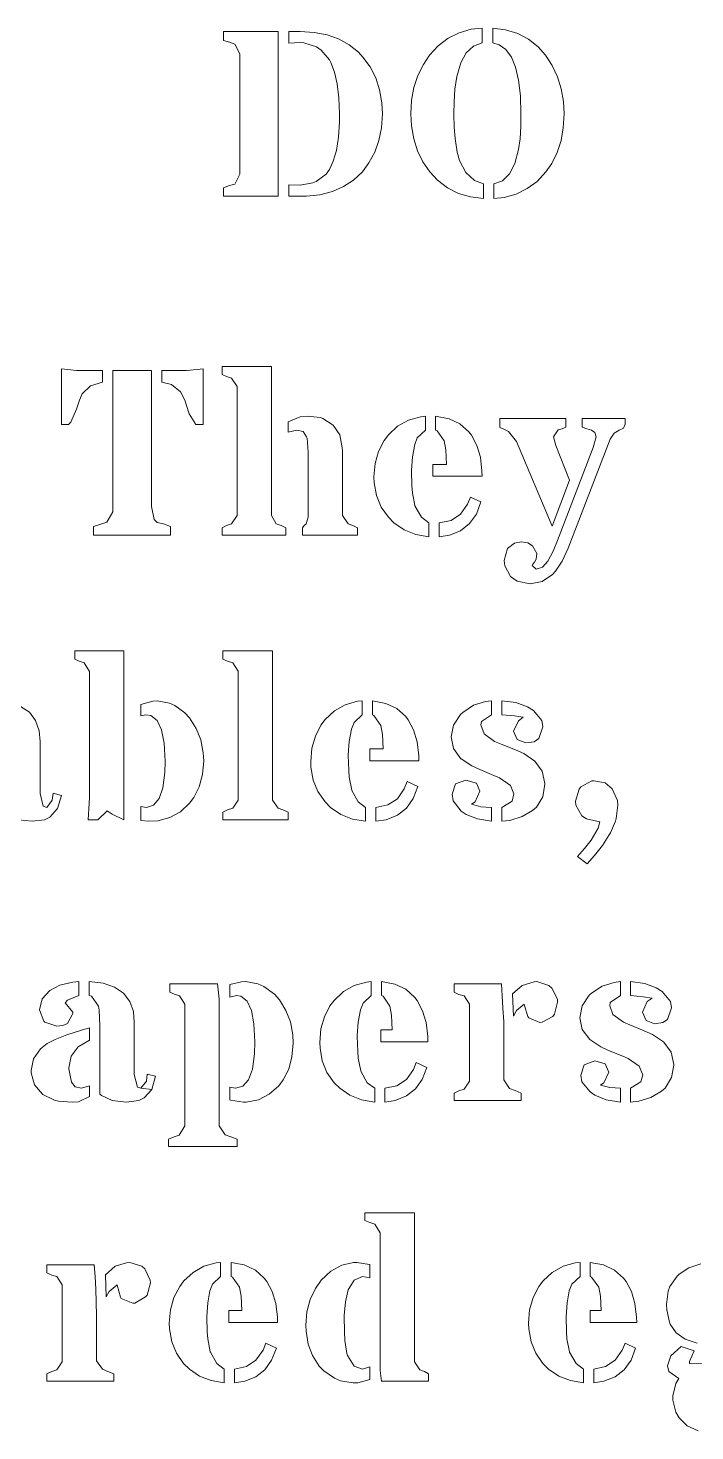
# Model space of a CAD drawing. Header units: millimetres. Extents: x 3735 to 5333, y 3252 to 4770.
# Drawn here: x 4708.8 to 4803.9, y 4039.9 to 4240 of the extents above; entities that cross this region are included whole.
import ezdxf

# ---------------------------------------------------------------- set-up
doc = ezdxf.new("R2010")
doc.units = ezdxf.units.MM
doc.layers.add('MASHARAB', color=6, linetype='Continuous', true_color=0xff00ff)

msp = doc.modelspace()

# ---------------------------------------------------------------- linework, layer by layer
at = {"layer": 'MASHARAB', "lineweight": 0}
for p, q in [((4744.48, 4239.46), (4736.65, 4239.46)), ((4736.65, 4239.46), (4736.65, 4238.2)), ((4744.48, 4215.96), (4744.48, 4239.46)), ((4747.59, 4239.46), (4745.97, 4239.46)), ((4745.97, 4239.46), (4745.97, 4237.8)), ((4749.6, 4239.32), (4747.59, 4239.46)), ((4772.01, 4239.79), (4770.29, 4239.29)), ((4773.59, 4239.95), (4772.01, 4239.79)), ((4773.59, 4237.84), (4773.59, 4239.95)), ((4775.08, 4239.95), (4775.08, 4237.84)), ((4776.93, 4239.72), (4775.08, 4239.95)), ((4778.65, 4239.19), (4776.93, 4239.72)), ((4736.65, 4238.2), (4737.51, 4237.94)), ((4737.51, 4237.94), (4738.27, 4237.67)), ((4738.27, 4237.67), (4738.99, 4236.28)), ((4745.97, 4237.8), (4747.62, 4237.87)), ((4747.62, 4237.87), (4748.15, 4237.84)), ((4748.15, 4237.84), (4749.93, 4237.28)), ((4751.45, 4238.99), (4749.6, 4239.32)), ((4753.1, 4238.4), (4751.45, 4238.99)), ((4754.59, 4237.57), (4753.1, 4238.4)), ((4755.91, 4236.52), (4754.59, 4237.57)), ((4767.31, 4237.44), (4766.06, 4236.09)), ((4768.74, 4238.5), (4767.31, 4237.44)), ((4770.29, 4239.29), (4768.74, 4238.5)), ((4772.34, 4237.38), (4773.59, 4237.84)), ((4775.08, 4237.84), (4776.01, 4237.57)), ((4776.01, 4237.57), (4776.96, 4236.88)), ((4780.17, 4238.37), (4778.65, 4239.19)), ((4781.56, 4237.28), (4780.17, 4238.37)), ((4738.99, 4236.28), (4738.99, 4219.1)), ((4749.93, 4237.28), (4750.59, 4236.81)), ((4750.59, 4236.81), (4751.78, 4235.43)), ((4756.57, 4235.82), (4755.91, 4236.52)), ((4757.6, 4234.4), (4756.57, 4235.82)), ((4766.06, 4236.09), (4765.2, 4234.76)), ((4770.52, 4235), (4771.28, 4236.42)), ((4771.28, 4236.42), (4772.34, 4237.38)), ((4776.96, 4236.88), (4777.76, 4235.82)), ((4777.76, 4235.82), (4778.35, 4234.37)), ((4782.61, 4236.09), (4781.56, 4237.28)), ((4783.57, 4234.6), (4782.61, 4236.09)), ((4751.78, 4235.43), (4751.98, 4235.06)), ((4751.98, 4235.06), (4752.51, 4233.67)), ((4752.51, 4233.67), (4752.91, 4231.99)), ((4758.39, 4232.85), (4757.6, 4234.4)), ((4765.2, 4234.76), (4764.41, 4233.21)), ((4769.96, 4233.05), (4770.52, 4235)), ((4778.35, 4234.37), (4778.78, 4232.52)), ((4784.33, 4233.01), (4783.57, 4234.6)), ((4752.91, 4231.99), (4753.14, 4230.01)), ((4758.95, 4231.13), (4758.39, 4232.85)), ((4763.84, 4231.49), (4763.51, 4229.68)), ((4764.41, 4233.21), (4763.84, 4231.49)), ((4769.69, 4231.26), (4769.96, 4233.05)), ((4778.78, 4232.52), (4779.05, 4230.3)), ((4784.86, 4231.29), (4784.33, 4233.01)), ((4753.14, 4230.01), (4753.2, 4227.73)), ((4759.25, 4229.31), (4758.95, 4231.13)), ((4763.51, 4229.68), (4763.42, 4227.73)), ((4769.53, 4227.73), (4769.56, 4229.44)), ((4769.56, 4229.44), (4769.69, 4231.26)), ((4779.05, 4230.3), (4779.11, 4227.73)), ((4785.19, 4229.48), (4784.86, 4231.29)), ((4785.26, 4227.73), (4785.19, 4229.48)), ((4753.2, 4227.73), (4753.2, 4226.6)), ((4759.22, 4225.74), (4759.35, 4227.73)), ((4759.35, 4227.73), (4759.25, 4229.31)), ((4763.42, 4227.73), (4763.48, 4226.01)), ((4769.59, 4225.81), (4769.53, 4227.73)), ((4779.11, 4227.73), (4779.08, 4225.97)), ((4785.16, 4225.74), (4785.26, 4227.73)), ((4753.2, 4226.6), (4753.07, 4224.39)), ((4758.85, 4223.93), (4759.22, 4225.74)), ((4763.48, 4226.01), (4763.81, 4224.16)), ((4769.73, 4224.19), (4769.59, 4225.81)), ((4779.08, 4225.97), (4778.98, 4224.16)), ((4784.83, 4223.93), (4785.16, 4225.74)), ((4753.07, 4224.39), (4752.77, 4222.5)), ((4758.26, 4222.24), (4758.85, 4223.93)), ((4763.81, 4224.16), (4764.34, 4222.44)), ((4770.02, 4222.27), (4769.73, 4224.19)), ((4778.98, 4224.16), (4778.78, 4222.64)), ((4784.27, 4222.21), (4784.83, 4223.93)), ((4752.77, 4222.5), (4752.34, 4220.95)), ((4757.43, 4220.72), (4758.26, 4222.24)), ((4764.34, 4222.44), (4765.13, 4220.89)), ((4770.35, 4221.08), (4770.02, 4222.27)), ((4778.78, 4222.64), (4778.25, 4220.62)), ((4783.51, 4220.65), (4784.27, 4222.21)), ((4751.78, 4219.76), (4751.32, 4219.13)), ((4752.34, 4220.95), (4751.78, 4219.76)), ((4755.22, 4218.27), (4756.48, 4219.46)), ((4756.48, 4219.46), (4757.43, 4220.72)), ((4765.13, 4220.89), (4766.12, 4219.43)), ((4766.12, 4219.43), (4767.22, 4218.24)), ((4771.25, 4219.33), (4770.35, 4221.08)), ((4778.25, 4220.62), (4777.49, 4219.17)), ((4781.43, 4218.08), (4782.65, 4219.43)), ((4782.65, 4219.43), (4783.51, 4220.65)), ((4737.51, 4217.48), (4736.65, 4217.18)), ((4738.27, 4217.71), (4737.51, 4217.48)), ((4738.99, 4219.1), (4738.27, 4217.71)), ((4745.97, 4217.61), (4745.97, 4215.96)), ((4747.62, 4217.55), (4745.97, 4217.61)), ((4749.4, 4217.88), (4747.62, 4217.55)), ((4749.9, 4218.08), (4749.4, 4217.88)), ((4751.32, 4219.13), (4749.9, 4218.08)), ((4753.8, 4217.35), (4755.22, 4218.27)), ((4767.22, 4218.24), (4768.64, 4217.15)), ((4772.47, 4218.21), (4771.25, 4219.33)), ((4773.76, 4217.75), (4772.47, 4218.21)), ((4773.76, 4215.63), (4773.76, 4217.75)), ((4776.5, 4218.18), (4775.25, 4217.75)), ((4775.25, 4217.75), (4775.25, 4215.63)), ((4777.49, 4219.17), (4776.5, 4218.18)), ((4780, 4217.05), (4781.43, 4218.08)), ((4736.65, 4217.18), (4736.65, 4215.96)), ((4736.65, 4215.96), (4744.48, 4215.96)), ((4745.97, 4215.96), (4747.75, 4215.96)), ((4747.75, 4215.96), (4748.51, 4215.99)), ((4748.51, 4215.99), (4750.43, 4216.19)), ((4750.43, 4216.19), (4752.21, 4216.66)), ((4752.21, 4216.66), (4753.8, 4217.35)), ((4768.64, 4217.15), (4770.19, 4216.36)), ((4770.19, 4216.36), (4771.91, 4215.86)), ((4771.91, 4215.86), (4773.76, 4215.63)), ((4775.25, 4215.63), (4776.7, 4215.8)), ((4776.7, 4215.8), (4778.45, 4216.26)), ((4778.45, 4216.26), (4780, 4217.05)), ((4736.46, 4191.7), (4736.46, 4190.54)), ((4743.5, 4191.7), (4736.46, 4191.7)), ((4743.5, 4170.42), (4743.5, 4191.7)), ((4715.71, 4191.14), (4713.53, 4191.37)), ((4713.53, 4191.37), (4713.53, 4183.4)), ((4715.91, 4191.14), (4715.71, 4191.14)), ((4719.41, 4191.14), (4715.91, 4191.14)), ((4717.69, 4188.95), (4719.41, 4189.45)), ((4719.41, 4189.45), (4719.41, 4191.14)), ((4720.9, 4191.14), (4720.9, 4171.01)), ((4726.38, 4191.14), (4720.9, 4191.14)), ((4726.38, 4171.74), (4726.38, 4191.14)), ((4727.87, 4191.14), (4727.87, 4189.45)), ((4731.37, 4191.14), (4727.87, 4191.14)), ((4727.87, 4189.45), (4729.26, 4189.12)), ((4732.89, 4191.27), (4731.37, 4191.14)), ((4733.75, 4191.37), (4732.89, 4191.27)), ((4733.75, 4183.4), (4733.75, 4191.37)), ((4736.46, 4190.54), (4737.12, 4190.24)), ((4737.12, 4190.24), (4737.82, 4190.01)), ((4737.82, 4190.01), (4738.61, 4188.82)), ((4716.11, 4186.87), (4716.5, 4187.8)), ((4716.5, 4187.8), (4717.69, 4188.95)), ((4729.26, 4189.12), (4730.55, 4188.06)), ((4730.55, 4188.06), (4731.14, 4186.87)), ((4738.61, 4188.82), (4738.61, 4170.42)), ((4714.88, 4183.77), (4715.71, 4185.58)), ((4715.71, 4185.58), (4716.11, 4186.87)), ((4731.14, 4186.87), (4731.74, 4185.09)), ((4714.55, 4183.4), (4714.88, 4183.77)), ((4731.74, 4185.09), (4731.77, 4184.92)), ((4731.77, 4184.92), (4732.73, 4183.4)), ((4747.6, 4184.49), (4745.88, 4183.8)), ((4745.88, 4183.8), (4745.88, 4182.31)), ((4748.59, 4184.59), (4747.6, 4184.49)), ((4750.51, 4184.39), (4748.59, 4184.59)), ((4750.84, 4184.26), (4750.51, 4184.39)), ((4752.33, 4183.34), (4750.84, 4184.26)), ((4763.06, 4184.03), (4761.51, 4183.17)), ((4764.82, 4184.53), (4763.06, 4184.03)), ((4765.48, 4184.59), (4764.82, 4184.53)), ((4765.48, 4182.61), (4765.48, 4184.59)), ((4768.85, 4184.23), (4766.93, 4184.59)), ((4766.93, 4184.59), (4766.93, 4182.61)), ((4770.4, 4183.5), (4768.85, 4184.23)), ((4771.69, 4182.35), (4770.4, 4183.5)), ((4776.08, 4184.26), (4776.08, 4183.01)), ((4785.5, 4184.26), (4776.08, 4184.26)), ((4785.5, 4183.04), (4785.5, 4184.26)), ((4787.85, 4184.26), (4787.85, 4183.04)), ((4794, 4184.26), (4787.85, 4184.26)), ((4793.73, 4182.91), (4794, 4183.47)), ((4794, 4183.47), (4794, 4184.26)), ((4713.53, 4183.4), (4714.55, 4183.4)), ((4732.73, 4183.4), (4733.75, 4183.4)), ((4745.88, 4182.31), (4747.11, 4182.61)), ((4747.11, 4182.61), (4748.03, 4182.41)), ((4748.03, 4182.41), (4748.53, 4181.68)), ((4748.53, 4181.68), (4748.59, 4181.49)), ((4748.59, 4181.49), (4748.73, 4179.47)), ((4753.25, 4181.95), (4752.33, 4183.34)), ((4753.62, 4180.1), (4753.25, 4181.95)), ((4760.19, 4181.92), (4759.59, 4181.12)), ((4761.51, 4183.17), (4760.19, 4181.92)), ((4763.96, 4180.56), (4764.32, 4181.52)), ((4764.32, 4181.52), (4765.48, 4182.61)), ((4766.93, 4182.61), (4767.16, 4182.51)), ((4767.16, 4182.51), (4768.15, 4181.09)), ((4772.05, 4181.88), (4771.69, 4182.35)), ((4772.81, 4180.43), (4772.05, 4181.88)), ((4776.08, 4183.01), (4776.65, 4182.77)), ((4776.65, 4182.77), (4777.34, 4182.44)), ((4777.34, 4182.44), (4778.46, 4180.99)), ((4783.75, 4181.68), (4784.41, 4182.64)), ((4784.08, 4180.43), (4783.75, 4181.68)), ((4784.41, 4182.64), (4785.01, 4182.81)), ((4785.01, 4182.81), (4785.5, 4183.04)), ((4787.85, 4183.04), (4788.51, 4182.81)), ((4788.51, 4182.81), (4789.17, 4182.61)), ((4789.17, 4182.61), (4789.67, 4182.28)), ((4789.86, 4181.68), (4789.4, 4180.13)), ((4789.67, 4182.28), (4789.86, 4181.68)), ((4791.85, 4181.32), (4792.41, 4182.18)), ((4792.41, 4182.18), (4793.14, 4182.61)), ((4793.14, 4182.61), (4793.73, 4182.91)), ((4748.73, 4179.47), (4748.73, 4170.18)), ((4753.65, 4179.7), (4753.62, 4180.1)), ((4753.65, 4170.42), (4753.65, 4179.7)), ((4758.8, 4179.57), (4758.31, 4177.85)), ((4759.59, 4181.12), (4758.8, 4179.57)), ((4763.63, 4178.81), (4763.96, 4180.56)), ((4768.15, 4181.09), (4768.38, 4179.8)), ((4768.38, 4179.8), (4768.48, 4177.72)), ((4773.34, 4178.74), (4772.81, 4180.43)), ((4778.46, 4180.99), (4783.55, 4168.9)), ((4786.06, 4175.5), (4784.08, 4180.43)), ((4789.4, 4180.13), (4784.35, 4166.88)), ((4785.87, 4165.79), (4791.85, 4181.32)), ((4758.31, 4177.85), (4758.14, 4175.93)), ((4763.49, 4176.89), (4763.63, 4178.81)), ((4766.55, 4177.72), (4766.55, 4176.03)), ((4768.48, 4177.72), (4766.55, 4177.72)), ((4773.54, 4176.76), (4773.34, 4178.74)), ((4758.14, 4175.93), (4758.17, 4175.11)), ((4763.49, 4176.79), (4763.49, 4176.89)), ((4763.56, 4174.68), (4763.49, 4176.79)), ((4766.55, 4176.03), (4773.57, 4176.03)), ((4773.57, 4176.03), (4773.54, 4176.76)), ((4783.55, 4168.9), (4786.06, 4175.5)), ((4758.17, 4175.11), (4758.5, 4173.29)), ((4763.63, 4173.69), (4763.56, 4174.68)), ((4763.99, 4171.87), (4763.63, 4173.69)), ((4726.78, 4169.85), (4726.38, 4171.74)), ((4758.5, 4173.29), (4759.16, 4171.64)), ((4759.16, 4171.64), (4760.19, 4170.18)), ((4763.99, 4171.8), (4763.99, 4171.87)), ((4764.91, 4170.18), (4763.99, 4171.8)), ((4771.49, 4172.04), (4770.5, 4170.61)), ((4771.89, 4173.06), (4771.49, 4172.04)), ((4773.41, 4172.37), (4771.89, 4173.06)), ((4772.75, 4170.65), (4773.41, 4172.37)), ((4720.04, 4169.49), (4719.15, 4169.19)), ((4720.9, 4170.94), (4720.04, 4169.49)), ((4720.9, 4171.01), (4720.9, 4170.94)), ((4727.21, 4169.46), (4726.78, 4169.85)), ((4728.1, 4169.23), (4727.21, 4169.46)), ((4738.61, 4170.42), (4737.82, 4169.26)), ((4744.2, 4169.26), (4743.5, 4170.42)), ((4748.73, 4170.18), (4748.46, 4169.26)), ((4754.44, 4169.26), (4753.65, 4170.42)), ((4760.19, 4170.18), (4760.98, 4169.39)), ((4765.97, 4169.39), (4764.91, 4170.18)), ((4769.14, 4169.72), (4767.43, 4169.39)), ((4770.5, 4170.61), (4769.14, 4169.72)), ((4771.79, 4169.29), (4772.75, 4170.65)), ((4719.15, 4169.19), (4718.12, 4168.86)), ((4718.12, 4168.86), (4718.12, 4167.64)), ((4718.12, 4167.64), (4729.09, 4167.64)), ((4729.09, 4168.86), (4728.1, 4169.23)), ((4729.09, 4167.64), (4729.09, 4168.86)), ((4737.12, 4169.03), (4736.46, 4168.7)), ((4736.46, 4168.7), (4736.46, 4167.64)), ((4736.46, 4167.64), (4745.55, 4167.64)), ((4737.82, 4169.26), (4737.12, 4169.03)), ((4744.89, 4169.03), (4744.2, 4169.26)), ((4745.55, 4168.7), (4744.89, 4169.03)), ((4745.55, 4167.64), (4745.55, 4168.7)), ((4748.2, 4168.99), (4747.93, 4168.7)), ((4747.93, 4168.7), (4747.93, 4167.64)), ((4747.93, 4167.64), (4755.8, 4167.64)), ((4748.46, 4169.26), (4748.2, 4168.99)), ((4755.14, 4169.03), (4754.44, 4169.26)), ((4755.8, 4168.7), (4755.14, 4169.03)), ((4755.8, 4167.64), (4755.8, 4168.7)), ((4760.98, 4169.39), (4762.44, 4168.37)), ((4762.44, 4168.37), (4764.09, 4167.71)), ((4764.09, 4167.71), (4765.97, 4167.41)), ((4765.97, 4167.41), (4765.97, 4169.39)), ((4767.43, 4169.39), (4767.43, 4167.41)), ((4767.43, 4167.41), (4768.91, 4167.64)), ((4768.91, 4167.64), (4770.5, 4168.27)), ((4770.5, 4168.27), (4771.79, 4169.29)), ((4777.21, 4165.72), (4776.71, 4164.04)), ((4778.2, 4166.48), (4777.21, 4165.72)), ((4779.19, 4166.68), (4778.2, 4166.48)), ((4780.08, 4166.55), (4779.19, 4166.68)), ((4780.78, 4166.12), (4780.08, 4166.55)), ((4781.37, 4165.03), (4780.78, 4166.12)), ((4784.35, 4166.88), (4783.72, 4165.33)), ((4785.01, 4163.94), (4785.87, 4165.79)), ((4776.71, 4164.04), (4776.81, 4163.28)), ((4780.71, 4163.31), (4780.81, 4163.51)), ((4780.81, 4163.51), (4781.04, 4163.77)), ((4781.04, 4163.77), (4781.27, 4164.2)), ((4781.27, 4164.2), (4781.37, 4165.03)), ((4782.96, 4163.91), (4782.2, 4163.08)), ((4783.72, 4165.33), (4782.96, 4163.91)), ((4784.05, 4162.48), (4785.01, 4163.94)), ((4776.81, 4163.28), (4777.64, 4161.72)), ((4777.64, 4161.72), (4778.56, 4161.06)), ((4781.27, 4162.78), (4780.71, 4163.31)), ((4782.2, 4163.08), (4781.27, 4162.78)), ((4782.13, 4161.03), (4783.62, 4162.02)), ((4783.62, 4162.02), (4784.05, 4162.48)), ((4778.56, 4161.06), (4780.41, 4160.7)), ((4780.41, 4160.7), (4782.13, 4161.03)), ((4715.45, 4151.12), (4715.45, 4149.96)), ((4722.45, 4151.12), (4715.45, 4151.12)), ((4715.45, 4149.96), (4716.07, 4149.66)), ((4716.07, 4149.66), (4716.77, 4149.43)), ((4716.77, 4149.43), (4717.53, 4148.21)), ((4722.45, 4127.06), (4722.45, 4151.12)), ((4736.56, 4151.12), (4736.56, 4149.96)), ((4743.67, 4151.12), (4736.56, 4151.12)), ((4736.56, 4149.96), (4737.26, 4149.66)), ((4737.26, 4149.66), (4737.98, 4149.43)), ((4737.98, 4149.43), (4738.74, 4148.24)), ((4743.67, 4129.84), (4743.67, 4151.12)), ((4717.53, 4148.21), (4717.53, 4130.23)), ((4738.74, 4148.24), (4738.74, 4129.84)), ((4726.6, 4143.98), (4724.85, 4143.48)), ((4724.85, 4143.48), (4724.85, 4141.86)), ((4727.2, 4144.01), (4726.6, 4143.98)), ((4728.98, 4143.68), (4727.2, 4144.01)), ((4729.71, 4143.35), (4728.98, 4143.68)), ((4754.04, 4143.45), (4752.49, 4142.59)), ((4755.79, 4143.95), (4754.04, 4143.45)), ((4756.46, 4144.01), (4755.79, 4143.95)), ((4756.46, 4142.03), (4756.46, 4144.01)), ((4759.83, 4143.65), (4757.91, 4144.01)), ((4757.91, 4144.01), (4757.91, 4142.03)), ((4761.38, 4142.92), (4759.83, 4143.65)), ((4774.04, 4143.91), (4772.32, 4143.38)), ((4774.89, 4144.01), (4774.04, 4143.91)), ((4774.89, 4142.03), (4774.89, 4144.01)), ((4778.4, 4143.75), (4776.38, 4144.01)), ((4776.38, 4144.01), (4776.38, 4142.03)), ((4780.05, 4143.15), (4778.4, 4143.75)), ((4708.97, 4142.39), (4707.68, 4143.22)), ((4709.86, 4141.2), (4708.97, 4142.39)), ((4724.85, 4141.86), (4725.61, 4142.03)), ((4725.61, 4142.03), (4726.31, 4141.9)), ((4726.31, 4141.9), (4727.2, 4141.2)), ((4731.16, 4142.29), (4729.71, 4143.35)), ((4731.82, 4141.57), (4731.16, 4142.29)), ((4732.78, 4140.08), (4731.82, 4141.57)), ((4752.49, 4142.59), (4751.17, 4141.34)), ((4755.3, 4140.94), (4756.46, 4142.03)), ((4757.91, 4142.03), (4758.14, 4141.93)), ((4758.14, 4141.93), (4759.13, 4140.51)), ((4762.67, 4141.77), (4761.38, 4142.92)), ((4763.03, 4141.3), (4762.67, 4141.77)), ((4770.5, 4142.06), (4769.48, 4140.54)), ((4770.83, 4142.36), (4770.5, 4142.06)), ((4772.32, 4143.38), (4770.83, 4142.36)), ((4773.47, 4141.04), (4774.89, 4142.03)), ((4776.38, 4142.03), (4778.17, 4141.86)), ((4778.17, 4141.86), (4779.42, 4141.67)), ((4779.42, 4141.67), (4778.76, 4141.17)), ((4780.88, 4142.62), (4780.05, 4143.15)), ((4782.07, 4141.2), (4780.88, 4142.62)), ((4710.36, 4139.75), (4709.86, 4141.2)), ((4710.52, 4138.2), (4710.36, 4139.75)), ((4727.2, 4141.2), (4727.83, 4139.88)), ((4727.83, 4139.88), (4728.22, 4137.96)), ((4733.44, 4138.43), (4732.78, 4140.08)), ((4750.57, 4140.54), (4749.78, 4138.99)), ((4751.17, 4141.34), (4750.57, 4140.54)), ((4754.6, 4138.23), (4754.94, 4139.98)), ((4754.94, 4139.98), (4755.3, 4140.94)), ((4759.13, 4140.51), (4759.36, 4139.22)), ((4763.79, 4139.85), (4763.03, 4141.3)), ((4764.29, 4138.16), (4763.79, 4139.85)), ((4769.48, 4140.54), (4769.14, 4138.86)), ((4773.37, 4140.58), (4773.47, 4141.04)), ((4773.87, 4139.32), (4773.37, 4140.58)), ((4778.76, 4141.17), (4778.07, 4139.68)), ((4778.07, 4139.68), (4778.56, 4138.49)), ((4781.67, 4138.63), (4782.23, 4140.28)), ((4782.23, 4140.28), (4782.07, 4141.2)), ((4710.52, 4130.79), (4710.52, 4138.2)), ((4728.22, 4137.96), (4728.35, 4135.42)), ((4733.77, 4136.61), (4733.44, 4138.43)), ((4749.78, 4138.99), (4749.28, 4137.27)), ((4754.47, 4136.31), (4754.6, 4138.23)), ((4759.36, 4139.22), (4759.46, 4137.14)), ((4764.52, 4136.18), (4764.29, 4138.16)), ((4769.14, 4138.86), (4769.48, 4137.2)), ((4775.36, 4138.23), (4773.87, 4139.32)), ((4776.28, 4137.83), (4775.36, 4138.23)), ((4778.33, 4137.01), (4776.28, 4137.83)), ((4778.56, 4138.49), (4779.82, 4138)), ((4779.82, 4138), (4781.01, 4138.16)), ((4781.01, 4138.16), (4781.67, 4138.63)), ((4728.35, 4135.42), (4728.29, 4133.8)), ((4733.68, 4133.5), (4733.84, 4135.45)), ((4733.84, 4135.45), (4733.77, 4136.61)), ((4749.28, 4137.27), (4749.12, 4135.35)), ((4754.47, 4136.21), (4754.47, 4136.31)), ((4754.54, 4134.1), (4754.47, 4136.21)), ((4757.54, 4137.14), (4757.54, 4135.45)), ((4759.46, 4137.14), (4757.54, 4137.14)), ((4757.54, 4135.45), (4764.55, 4135.45)), ((4764.55, 4135.45), (4764.52, 4136.18)), ((4769.48, 4137.2), (4770.53, 4135.75)), ((4770.53, 4135.75), (4770.57, 4135.75)), ((4770.57, 4135.75), (4772.12, 4134.73)), ((4779.52, 4136.48), (4778.33, 4137.01)), ((4781.07, 4135.42), (4779.52, 4136.48)), ((4781.11, 4135.39), (4781.07, 4135.42)), ((4728.29, 4133.8), (4728.02, 4131.62)), ((4733.21, 4131.75), (4733.68, 4133.5)), ((4749.12, 4135.35), (4749.15, 4134.53)), ((4749.15, 4134.53), (4749.48, 4132.71)), ((4754.6, 4133.11), (4754.54, 4134.1)), ((4772.12, 4134.73), (4773.24, 4134.2)), ((4773.24, 4134.2), (4775.26, 4133.37)), ((4782.16, 4133.97), (4781.11, 4135.39)), ((4782.53, 4132.21), (4782.16, 4133.97)), ((4728.02, 4131.62), (4727.5, 4130.07)), ((4732.42, 4130.2), (4733.21, 4131.75)), ((4749.48, 4132.71), (4750.14, 4131.06)), ((4754.97, 4131.29), (4754.6, 4133.11)), ((4762.47, 4131.45), (4761.48, 4130.03)), ((4762.87, 4132.48), (4762.47, 4131.45)), ((4764.39, 4131.79), (4762.87, 4132.48)), ((4763.73, 4130.07), (4764.39, 4131.79)), ((4769.77, 4132.15), (4769.28, 4130.69)), ((4771.26, 4132.71), (4769.77, 4132.15)), ((4772.78, 4132.28), (4771.26, 4132.71)), ((4773.24, 4131.12), (4772.78, 4132.28)), ((4775.26, 4133.37), (4776.05, 4133.04)), ((4776.05, 4133.04), (4777.6, 4131.95)), ((4777.6, 4131.95), (4778.1, 4130.73)), ((4782.23, 4130.33), (4782.53, 4132.12)), ((4782.53, 4132.12), (4782.53, 4132.21)), ((4787.42, 4131.42), (4786.89, 4129.7)), ((4787.68, 4131.72), (4787.42, 4131.42)), ((4789.24, 4132.61), (4787.68, 4131.72)), ((4789.53, 4132.61), (4789.24, 4132.61)), ((4791.15, 4132.31), (4789.53, 4132.61)), ((4792.14, 4131.45), (4791.15, 4132.31)), ((4792.87, 4129.8), (4792.14, 4131.45)), ((4710.95, 4128.98), (4710.52, 4130.79)), ((4712.21, 4129.84), (4711.45, 4128.81)), ((4712.37, 4130.83), (4712.21, 4129.84)), ((4713.56, 4130.53), (4712.37, 4130.83)), ((4712.97, 4128.65), (4713.56, 4130.53)), ((4717.49, 4129.41), (4717.36, 4127.06)), ((4717.53, 4130.23), (4717.49, 4129.41)), ((4727.5, 4130.07), (4726.7, 4129.11)), ((4730.54, 4128.18), (4731.82, 4129.41)), ((4731.82, 4129.41), (4732.42, 4130.2)), ((4738.74, 4129.84), (4737.98, 4128.68)), ((4744.46, 4128.68), (4743.67, 4129.84)), ((4750.14, 4131.06), (4751.17, 4129.6)), ((4751.17, 4129.6), (4751.96, 4128.81)), ((4754.97, 4131.22), (4754.97, 4131.29)), ((4755.89, 4129.6), (4754.97, 4131.22)), ((4756.95, 4128.81), (4755.89, 4129.6)), ((4761.48, 4130.03), (4760.12, 4129.17)), ((4762.77, 4128.71), (4763.73, 4130.07)), ((4769.28, 4130.69), (4769.44, 4129.74)), ((4769.44, 4129.74), (4770.6, 4128.28)), ((4772.05, 4129.27), (4772.58, 4129.6)), ((4772.58, 4129.6), (4773.24, 4131.12)), ((4777.84, 4129.7), (4776.38, 4128.81)), ((4778.1, 4130.73), (4777.84, 4129.7)), ((4781.31, 4128.84), (4782.23, 4130.33)), ((4786.89, 4129.7), (4786.96, 4129.14)), ((4792.94, 4129.11), (4792.87, 4129.8)), ((4711.45, 4128.81), (4710.95, 4128.98)), ((4711.12, 4127.06), (4711.91, 4127.42)), ((4711.91, 4127.42), (4712.97, 4128.65)), ((4718.72, 4127.06), (4720.07, 4128.32)), ((4720.07, 4128.32), (4720.8, 4127.85)), ((4720.8, 4127.85), (4722.45, 4127.06)), ((4725.68, 4128.81), (4724.85, 4128.94)), ((4724.85, 4128.94), (4724.85, 4126.93)), ((4726.7, 4129.11), (4725.68, 4128.81)), ((4729.02, 4127.36), (4730.54, 4128.18)), ((4737.26, 4128.45), (4736.56, 4128.12)), ((4736.56, 4128.12), (4736.56, 4127.06)), ((4737.98, 4128.68), (4737.26, 4128.45)), ((4745.15, 4128.45), (4744.46, 4128.68)), ((4745.88, 4128.12), (4745.15, 4128.45)), ((4745.88, 4127.06), (4745.88, 4128.12)), ((4751.96, 4128.81), (4753.42, 4127.79)), ((4753.42, 4127.79), (4755.07, 4127.13)), ((4756.95, 4126.83), (4756.95, 4128.81)), ((4760.12, 4129.17), (4758.4, 4128.81)), ((4758.4, 4128.81), (4758.4, 4126.83)), ((4759.89, 4127.06), (4761.48, 4127.69)), ((4761.48, 4127.69), (4762.77, 4128.71)), ((4770.6, 4128.28), (4771.29, 4127.82)), ((4771.29, 4127.82), (4772.91, 4127.16)), ((4773.41, 4128.91), (4772.05, 4129.27)), ((4774.89, 4128.81), (4773.41, 4128.91)), ((4774.89, 4126.83), (4774.89, 4128.81)), ((4776.38, 4128.81), (4776.38, 4126.83)), ((4777.54, 4126.96), (4779.29, 4127.49)), ((4779.29, 4127.49), (4780.78, 4128.38)), ((4780.78, 4128.38), (4781.31, 4128.84)), ((4786.96, 4129.14), (4787.78, 4127.62)), ((4787.78, 4127.62), (4788.48, 4127.16)), ((4792.71, 4127.23), (4792.94, 4129.11)), ((4707.35, 4127.06), (4709.37, 4126.83)), ((4709.37, 4126.83), (4711.12, 4127.06)), ((4717.36, 4127.06), (4718.72, 4127.06)), ((4724.85, 4126.93), (4725.98, 4126.83)), ((4725.98, 4126.83), (4727.3, 4126.89)), ((4727.3, 4126.89), (4729.02, 4127.36)), ((4736.56, 4127.06), (4745.88, 4127.06)), ((4755.07, 4127.13), (4756.95, 4126.83)), ((4758.4, 4126.83), (4759.89, 4127.06)), ((4772.91, 4127.16), (4774.89, 4126.83)), ((4776.38, 4126.83), (4777.54, 4126.96)), ((4788.48, 4127.16), (4790.39, 4126.73)), ((4790.13, 4125.84), (4789.14, 4124.12)), ((4790.39, 4126.73), (4790.13, 4125.84)), ((4791.88, 4125.18), (4792.61, 4126.86)), ((4792.61, 4126.86), (4792.71, 4127.23)), ((4789.14, 4124.12), (4788.18, 4122.93)), ((4789.6, 4121.94), (4790.76, 4123.39)), ((4790.76, 4123.39), (4791.72, 4124.88)), ((4791.72, 4124.88), (4791.88, 4125.18)), ((4788.18, 4122.93), (4787.19, 4121.81)), ((4787.19, 4121.81), (4788.54, 4120.78)), ((4788.54, 4120.78), (4789.6, 4121.94)), ((4713.33, 4103.47), (4711.88, 4102.71)), ((4715.18, 4103.89), (4713.33, 4103.47)), ((4716.01, 4103.96), (4715.18, 4103.89)), ((4716.01, 4101.98), (4716.01, 4103.96)), ((4719.48, 4103.73), (4717.49, 4103.96)), ((4717.49, 4103.96), (4717.49, 4101.98)), ((4721.13, 4103.17), (4719.48, 4103.73)), ((4728.99, 4103.63), (4728.99, 4102.47)), ((4735.8, 4103.63), (4728.99, 4103.63)), ((4736.07, 4101.52), (4735.8, 4103.63)), ((4739.24, 4103.93), (4737.55, 4103.53)), ((4737.55, 4103.53), (4737.55, 4101.75)), ((4739.8, 4103.96), (4739.24, 4103.93)), ((4741.58, 4103.66), (4739.8, 4103.96)), ((4742.44, 4103.27), (4741.58, 4103.66)), ((4755.33, 4103.4), (4753.78, 4102.54)), ((4757.08, 4103.89), (4755.33, 4103.4)), ((4757.74, 4103.96), (4757.08, 4103.89)), ((4757.74, 4101.98), (4757.74, 4103.96)), ((4761.11, 4103.6), (4759.2, 4103.96)), ((4759.2, 4103.96), (4759.2, 4101.98)), ((4762.67, 4102.87), (4761.11, 4103.6)), ((4769.57, 4103.63), (4769.57, 4102.47)), ((4776.32, 4103.63), (4769.57, 4103.63)), ((4776.45, 4101.95), (4776.32, 4103.63)), ((4779.29, 4103.43), (4777.93, 4102.21)), ((4780.98, 4103.93), (4779.29, 4103.43)), ((4781.4, 4103.96), (4780.98, 4103.93)), ((4783.09, 4103.43), (4781.4, 4103.96)), ((4783.52, 4103.04), (4783.09, 4103.43)), ((4792.41, 4103.86), (4790.69, 4103.33)), ((4793.3, 4103.96), (4792.41, 4103.86)), ((4793.3, 4101.98), (4793.3, 4103.96)), ((4796.77, 4103.7), (4794.76, 4103.96)), ((4794.76, 4103.96), (4794.76, 4101.98)), ((4798.42, 4103.1), (4796.77, 4103.7)), ((4710.79, 4101.52), (4710.42, 4099.93)), ((4711.88, 4102.71), (4710.79, 4101.52)), ((4714.39, 4101.32), (4716.01, 4101.98)), ((4717.49, 4101.98), (4717.82, 4101.88)), ((4717.82, 4101.88), (4718.85, 4100.46)), ((4722.39, 4102.34), (4721.13, 4103.17)), ((4723.28, 4101.15), (4722.39, 4102.34)), ((4728.99, 4102.47), (4729.69, 4102.18)), ((4729.69, 4102.18), (4730.38, 4101.95)), ((4730.38, 4101.95), (4731.14, 4100.76)), ((4736.07, 4083.41), (4736.07, 4101.52)), ((4737.55, 4101.75), (4738.51, 4101.98)), ((4738.51, 4101.98), (4739.14, 4101.88)), ((4739.14, 4101.88), (4740.03, 4101.19)), ((4743.93, 4102.18), (4742.44, 4103.27)), ((4744.66, 4101.35), (4743.93, 4102.18)), ((4753.78, 4102.54), (4752.46, 4101.28)), ((4756.59, 4100.89), (4757.74, 4101.98)), ((4759.2, 4101.98), (4759.43, 4101.88)), ((4759.43, 4101.88), (4760.42, 4100.46)), ((4763.96, 4101.71), (4762.67, 4102.87)), ((4764.32, 4101.25), (4763.96, 4101.71)), ((4769.57, 4102.47), (4770.27, 4102.14)), ((4770.27, 4102.14), (4771, 4101.95)), ((4771, 4101.95), (4771.76, 4100.76)), ((4776.55, 4100.16), (4776.45, 4101.95)), ((4777.93, 4102.21), (4778.03, 4099.04)), ((4784.35, 4101.45), (4783.52, 4103.04)), ((4784.35, 4101.05), (4784.35, 4101.45)), ((4788.87, 4102.01), (4787.85, 4100.49)), ((4789.2, 4102.31), (4788.87, 4102.01)), ((4790.69, 4103.33), (4789.2, 4102.31)), ((4791.85, 4100.99), (4793.3, 4101.98)), ((4794.76, 4101.98), (4796.54, 4101.81)), ((4796.54, 4101.81), (4797.83, 4101.61)), ((4797.83, 4101.61), (4797.13, 4101.12)), ((4799.25, 4102.57), (4798.42, 4103.1)), ((4800.44, 4101.15), (4799.25, 4102.57)), ((4710.42, 4099.93), (4711.05, 4098.31)), ((4714.06, 4100.92), (4714.39, 4101.32)), ((4715.18, 4099.63), (4714.06, 4100.92)), ((4714.42, 4098.01), (4715.18, 4099.4)), ((4715.18, 4099.4), (4715.18, 4099.63)), ((4718.85, 4100.46), (4718.95, 4099.9)), ((4718.95, 4099.9), (4719.01, 4097.72)), ((4723.81, 4099.7), (4723.28, 4101.15)), ((4723.94, 4098.14), (4723.81, 4099.7)), ((4731.14, 4100.76), (4731.14, 4083.41)), ((4740.03, 4101.19), (4740.66, 4099.86)), ((4740.66, 4099.86), (4741.02, 4097.95)), ((4745.58, 4099.86), (4744.66, 4101.35)), ((4746.21, 4098.21), (4745.58, 4099.86)), ((4751.86, 4100.49), (4751.07, 4098.94)), ((4752.46, 4101.28), (4751.86, 4100.49)), ((4755.89, 4098.18), (4756.22, 4099.93)), ((4756.22, 4099.93), (4756.59, 4100.89)), ((4760.42, 4100.46), (4760.65, 4099.17)), ((4765.08, 4099.8), (4764.32, 4101.25)), ((4765.58, 4098.11), (4765.08, 4099.8)), ((4771.76, 4100.76), (4771.76, 4089.78)), ((4776.65, 4098.28), (4776.55, 4100.16)), ((4778.03, 4099.04), (4778.46, 4099.83)), ((4778.46, 4099.83), (4779.59, 4100.76)), ((4779.59, 4100.76), (4779.59, 4100.72)), ((4779.59, 4100.72), (4780.08, 4098.97)), ((4783.88, 4099.3), (4784.35, 4101.05)), ((4787.85, 4100.49), (4787.52, 4098.81)), ((4791.78, 4100.52), (4791.85, 4100.99)), ((4792.24, 4099.27), (4791.78, 4100.52)), ((4797.13, 4101.12), (4796.47, 4099.63)), ((4796.47, 4099.63), (4796.97, 4098.44)), ((4800.04, 4098.57), (4800.6, 4100.23)), ((4800.6, 4100.23), (4800.44, 4101.15)), ((4711.05, 4098.31), (4711.18, 4098.18)), ((4711.18, 4098.18), (4712.9, 4097.62)), ((4712.9, 4097.62), (4713.73, 4097.72)), ((4713.73, 4097.72), (4714.42, 4098.01)), ((4719.01, 4097.72), (4719.01, 4087.9)), ((4723.94, 4090.74), (4723.94, 4098.14)), ((4741.02, 4097.95), (4741.16, 4095.37)), ((4746.57, 4096.39), (4746.21, 4098.21)), ((4751.07, 4098.94), (4750.57, 4097.22)), ((4755.76, 4096.26), (4755.89, 4098.18)), ((4760.65, 4099.17), (4760.75, 4097.09)), ((4765.81, 4096.16), (4765.58, 4098.11)), ((4776.68, 4096.33), (4776.65, 4098.28)), ((4780.08, 4098.97), (4780.22, 4098.81)), ((4780.22, 4098.81), (4781.8, 4098.14)), ((4781.8, 4098.14), (4782.13, 4098.18)), ((4782.13, 4098.18), (4783.65, 4099)), ((4783.65, 4099), (4783.88, 4099.3)), ((4787.52, 4098.81), (4787.85, 4097.15)), ((4793.73, 4098.18), (4792.24, 4099.27)), ((4794.66, 4097.78), (4793.73, 4098.18)), ((4796.7, 4096.96), (4794.66, 4097.78)), ((4796.97, 4098.44), (4798.19, 4097.95)), ((4798.19, 4097.95), (4799.38, 4098.11)), ((4799.38, 4098.11), (4800.04, 4098.57)), ((4712.67, 4095.73), (4711.51, 4095.14)), ((4714.32, 4096.36), (4712.67, 4095.73)), ((4716.4, 4097.02), (4714.32, 4096.36)), ((4715.94, 4094.67), (4717.56, 4095.6)), ((4717.56, 4097.35), (4716.4, 4097.02)), ((4717.56, 4095.6), (4717.56, 4097.35)), ((4746.61, 4095.2), (4746.57, 4096.39)), ((4750.57, 4097.22), (4750.41, 4095.3)), ((4755.76, 4096.16), (4755.76, 4096.26)), ((4755.83, 4094.05), (4755.76, 4096.16)), ((4759.1, 4097.09), (4759.1, 4095.4)), ((4760.75, 4097.09), (4759.1, 4097.09)), ((4759.1, 4095.4), (4765.84, 4095.4)), ((4765.84, 4095.4), (4765.81, 4096.16)), ((4776.68, 4094.84), (4776.68, 4096.33)), ((4787.85, 4097.15), (4788.94, 4095.7)), ((4788.94, 4095.7), (4790.49, 4094.67)), ((4797.89, 4096.43), (4796.7, 4096.96)), ((4799.45, 4095.4), (4797.89, 4096.43)), ((4799.48, 4095.34), (4799.45, 4095.4)), ((4710.55, 4094.38), (4709.56, 4092.96)), ((4711.51, 4095.14), (4710.55, 4094.38)), ((4714.95, 4093.35), (4715.94, 4094.67)), ((4741.09, 4093.65), (4740.79, 4091.5)), ((4741.16, 4095.37), (4741.09, 4093.65)), ((4746.44, 4093.25), (4746.61, 4095.2)), ((4750.41, 4095.3), (4750.44, 4094.48)), ((4750.44, 4094.48), (4750.77, 4092.66)), ((4755.89, 4093.06), (4755.83, 4094.05)), ((4776.68, 4089.95), (4776.68, 4094.84)), ((4790.49, 4094.67), (4791.62, 4094.15)), ((4791.62, 4094.15), (4793.66, 4093.32)), ((4800.54, 4093.91), (4799.48, 4095.34)), ((4800.93, 4092.16), (4800.54, 4093.91)), ((4709.56, 4092.96), (4709.23, 4091.27)), ((4714.62, 4091.67), (4714.95, 4093.35)), ((4714.62, 4091.54), (4714.62, 4091.67)), ((4714.98, 4089.62), (4714.62, 4091.54)), ((4740.79, 4091.5), (4740.23, 4089.98)), ((4745.19, 4089.95), (4745.98, 4091.5)), ((4745.98, 4091.5), (4746.44, 4093.25)), ((4750.77, 4092.66), (4751.43, 4091.01)), ((4756.26, 4091.24), (4755.89, 4093.06)), ((4763.76, 4091.44), (4762.77, 4090.02)), ((4764.15, 4092.43), (4763.76, 4091.44)), ((4765.67, 4091.73), (4764.15, 4092.43)), ((4765.01, 4090.02), (4765.67, 4091.73)), ((4788.15, 4092.1), (4787.65, 4090.64)), ((4789.67, 4092.66), (4788.15, 4092.1)), ((4791.15, 4092.23), (4789.67, 4092.66)), ((4791.65, 4091.07), (4791.15, 4092.23)), ((4793.66, 4093.32), (4794.42, 4092.99)), ((4794.42, 4092.99), (4795.98, 4091.9)), ((4795.98, 4091.9), (4796.51, 4090.68)), ((4800.6, 4090.28), (4800.93, 4092.06)), ((4800.93, 4092.06), (4800.93, 4092.16)), ((4709.23, 4091.27), (4709.23, 4090.97)), ((4709.23, 4090.97), (4709.7, 4089.26)), ((4715.51, 4088.96), (4714.98, 4089.62)), ((4724.4, 4088.93), (4723.94, 4090.74)), ((4725.66, 4089.78), (4724.86, 4088.76)), ((4725.79, 4090.78), (4725.66, 4089.78)), ((4726.98, 4090.48), (4725.79, 4090.78)), ((4726.42, 4088.59), (4726.98, 4090.48)), ((4740.23, 4089.98), (4739.44, 4089.06)), ((4744.56, 4089.12), (4745.19, 4089.95)), ((4751.43, 4091.01), (4752.46, 4089.55)), ((4752.46, 4089.55), (4753.25, 4088.76)), ((4756.26, 4091.17), (4756.26, 4091.24)), ((4757.18, 4089.55), (4756.26, 4091.17)), ((4758.24, 4088.76), (4757.18, 4089.55)), ((4762.77, 4090.02), (4761.41, 4089.12)), ((4764.06, 4088.66), (4765.01, 4090.02)), ((4771.76, 4089.78), (4771, 4088.63)), ((4777.47, 4088.73), (4776.68, 4089.95)), ((4787.65, 4090.64), (4787.82, 4089.69)), ((4787.82, 4089.69), (4788.97, 4088.23)), ((4790.46, 4089.22), (4790.95, 4089.55)), ((4790.95, 4089.55), (4791.65, 4091.07)), ((4796.24, 4089.65), (4794.76, 4088.76)), ((4796.51, 4090.68), (4796.24, 4089.65)), ((4799.68, 4088.79), (4800.6, 4090.28)), ((4709.7, 4089.26), (4710.82, 4087.9)), ((4710.82, 4087.9), (4710.89, 4087.87)), ((4710.89, 4087.87), (4712.54, 4087.07)), ((4716.4, 4088.76), (4715.51, 4088.96)), ((4715.97, 4086.84), (4717.56, 4087.57)), ((4717.56, 4089.12), (4716.4, 4088.76)), ((4717.56, 4087.57), (4717.56, 4089.12)), ((4719.01, 4087.9), (4719.28, 4087.7)), ((4719.28, 4087.7), (4720.77, 4087.01)), ((4724.86, 4088.76), (4724.4, 4088.93)), ((4724.57, 4087.01), (4725.33, 4087.4)), ((4726.42, 4088.59), (4724.86, 4088.76)), ((4724.86, 4088.76), (4726.42, 4088.59)), ((4725.33, 4087.4), (4726.42, 4088.59)), ((4738.38, 4088.76), (4737.55, 4088.93)), ((4737.55, 4088.93), (4737.55, 4087.11)), ((4739.44, 4089.06), (4738.38, 4088.76)), ((4741.65, 4087.11), (4743.2, 4087.9)), ((4743.2, 4087.9), (4744.56, 4089.12)), ((4753.25, 4088.76), (4754.7, 4087.77)), ((4754.7, 4087.77), (4756.36, 4087.11)), ((4758.24, 4086.78), (4758.24, 4088.76)), ((4761.41, 4089.12), (4759.69, 4088.76)), ((4759.69, 4088.76), (4759.69, 4086.78)), ((4761.18, 4087.01), (4762.77, 4087.67)), ((4762.77, 4087.67), (4764.06, 4088.66)), ((4770.27, 4088.4), (4769.57, 4088.07)), ((4769.57, 4088.07), (4769.57, 4087.01)), ((4771, 4088.63), (4770.27, 4088.4)), ((4778.3, 4088.43), (4777.47, 4088.73)), ((4779.16, 4088.07), (4778.3, 4088.43)), ((4779.16, 4087.01), (4779.16, 4088.07)), ((4788.97, 4088.23), (4789.67, 4087.77)), ((4789.67, 4087.77), (4791.29, 4087.11)), ((4791.78, 4088.86), (4790.46, 4089.22)), ((4793.3, 4088.76), (4791.78, 4088.86)), ((4793.3, 4086.78), (4793.3, 4088.76)), ((4794.76, 4088.76), (4794.76, 4086.78)), ((4795.91, 4086.91), (4797.66, 4087.44)), ((4797.66, 4087.44), (4799.15, 4088.33)), ((4799.15, 4088.33), (4799.68, 4088.79)), ((4712.54, 4087.07), (4713.13, 4086.91)), ((4713.13, 4086.91), (4715.08, 4086.78)), ((4715.08, 4086.78), (4715.97, 4086.84)), ((4720.77, 4087.01), (4722.78, 4086.78)), ((4722.78, 4086.78), (4724.57, 4087.01)), ((4737.55, 4087.11), (4737.65, 4087.04)), ((4737.65, 4087.04), (4739.5, 4086.78)), ((4739.5, 4086.78), (4739.9, 4086.78)), ((4739.9, 4086.78), (4741.65, 4087.11)), ((4756.36, 4087.11), (4758.24, 4086.78)), ((4759.69, 4086.78), (4761.18, 4087.01)), ((4769.57, 4087.01), (4779.16, 4087.01)), ((4791.29, 4087.11), (4793.3, 4086.78)), ((4794.76, 4086.78), (4795.91, 4086.91)), ((4731.14, 4083.41), (4730.35, 4082.08)), ((4736.89, 4082.12), (4736.07, 4083.41)), ((4729.62, 4081.82), (4728.83, 4081.49)), ((4728.83, 4081.49), (4728.83, 4080.43)), ((4730.35, 4082.08), (4729.62, 4081.82)), ((4737.72, 4081.82), (4736.89, 4082.12)), ((4738.61, 4081.49), (4737.72, 4081.82)), ((4738.61, 4080.43), (4738.61, 4081.49)), ((4728.83, 4080.43), (4738.61, 4080.43)), ((4756.85, 4071.01), (4756.85, 4069.89)), ((4763.92, 4071.01), (4756.85, 4071.01)), ((4756.85, 4069.89), (4757.55, 4069.59)), ((4757.55, 4069.59), (4758.24, 4069.36)), ((4763.92, 4049.73), (4763.92, 4071.01)), ((4758.24, 4069.36), (4759.03, 4068.14)), ((4759.03, 4068.14), (4759.03, 4048.51)), ((4711.48, 4063.58), (4711.48, 4062.42)), ((4718.22, 4063.58), (4711.48, 4063.58)), ((4718.35, 4061.89), (4718.22, 4063.58)), ((4721.2, 4063.38), (4719.84, 4062.16)), ((4722.85, 4063.88), (4721.2, 4063.38)), ((4723.31, 4063.91), (4722.85, 4063.88)), ((4725, 4063.38), (4723.31, 4063.91)), ((4725.43, 4063.02), (4725, 4063.38)), ((4733.85, 4063.38), (4732.33, 4062.49)), ((4735.6, 4063.84), (4733.85, 4063.38)), ((4736.26, 4063.91), (4735.6, 4063.84)), ((4736.26, 4061.93), (4736.26, 4063.91)), ((4739.63, 4063.58), (4737.75, 4063.91)), ((4737.75, 4063.91), (4737.75, 4061.93)), ((4741.22, 4062.82), (4739.63, 4063.58)), ((4753.55, 4063.55), (4751.99, 4062.69)), ((4755.23, 4063.91), (4753.55, 4063.55)), ((4755.7, 4063.91), (4755.23, 4063.91)), ((4757.51, 4063.61), (4755.7, 4063.91)), ((4757.55, 4063.61), (4757.51, 4063.61)), ((4757.55, 4061.73), (4757.55, 4063.61)), ((4785.14, 4063.38), (4783.59, 4062.49)), ((4786.86, 4063.84), (4785.14, 4063.38)), ((4787.55, 4063.91), (4786.86, 4063.84)), ((4787.55, 4061.93), (4787.55, 4063.91)), ((4790.89, 4063.58), (4789.01, 4063.91)), ((4789.01, 4063.91), (4789.01, 4061.93)), ((4792.48, 4062.82), (4790.89, 4063.58)), ((4804.8, 4063.71), (4803.08, 4063.15)), ((4711.48, 4062.42), (4712.17, 4062.12)), ((4712.17, 4062.12), (4712.87, 4061.93)), ((4712.87, 4061.93), (4713.66, 4060.7)), ((4718.45, 4060.11), (4718.35, 4061.89)), ((4719.84, 4062.16), (4719.94, 4059.02)), ((4726.22, 4061.4), (4725.43, 4063.02)), ((4726.25, 4061), (4726.22, 4061.4)), ((4732.33, 4062.49), (4731.01, 4061.27)), ((4735.11, 4060.84), (4736.26, 4061.93)), ((4737.75, 4061.93), (4737.95, 4061.83)), ((4737.95, 4061.83), (4738.97, 4060.41)), ((4742.48, 4061.66), (4741.22, 4062.82)), ((4742.84, 4061.2), (4742.48, 4061.66)), ((4750.61, 4061.4), (4749.78, 4060.21)), ((4751.99, 4062.69), (4750.61, 4061.4)), ((4754.47, 4060.01), (4755.33, 4061.4)), ((4755.33, 4061.4), (4756.52, 4061.93)), ((4756.52, 4061.93), (4757.55, 4061.73)), ((4783.59, 4062.49), (4782.26, 4061.27)), ((4786.36, 4060.84), (4787.55, 4061.93)), ((4789.01, 4061.93), (4789.2, 4061.83)), ((4789.2, 4061.83), (4790.23, 4060.41)), ((4793.76, 4061.66), (4792.48, 4062.82)), ((4794.13, 4061.2), (4793.76, 4061.66)), ((4801.4, 4061.96), (4800.37, 4060.47)), ((4801.69, 4062.26), (4801.4, 4061.96)), ((4803.08, 4063.15), (4801.69, 4062.26)), ((4713.66, 4060.7), (4713.66, 4049.73)), ((4718.52, 4058.23), (4718.45, 4060.11)), ((4719.94, 4059.02), (4720.34, 4059.78)), ((4720.34, 4059.78), (4721.49, 4060.7)), ((4721.49, 4060.7), (4721.49, 4060.67)), ((4721.49, 4060.67), (4721.96, 4058.95)), ((4725.76, 4059.25), (4726.25, 4061)), ((4730.42, 4060.47), (4729.59, 4058.92)), ((4731.01, 4061.27), (4730.42, 4060.47)), ((4734.41, 4058.16), (4734.74, 4059.88)), ((4734.74, 4059.88), (4735.11, 4060.84)), ((4738.97, 4060.41), (4739.17, 4059.12)), ((4743.63, 4059.78), (4742.84, 4061.2)), ((4744.13, 4058.06), (4743.63, 4059.78)), ((4749.78, 4060.21), (4749.02, 4058.62)), ((4754.08, 4058.29), (4754.47, 4060.01)), ((4781.67, 4060.47), (4780.84, 4058.92)), ((4782.26, 4061.27), (4781.67, 4060.47)), ((4785.7, 4058.16), (4786, 4059.88)), ((4786, 4059.88), (4786.36, 4060.84)), ((4790.23, 4060.41), (4790.46, 4059.12)), ((4794.89, 4059.78), (4794.13, 4061.2)), ((4795.38, 4058.06), (4794.89, 4059.78)), ((4800.11, 4059.81), (4799.88, 4057.93)), ((4800.37, 4060.47), (4800.11, 4059.81)), ((4718.55, 4056.28), (4718.52, 4058.23)), ((4721.96, 4058.95), (4722.09, 4058.75)), ((4722.09, 4058.75), (4723.71, 4058.09)), ((4723.71, 4058.09), (4724.04, 4058.13)), ((4724.04, 4058.13), (4725.56, 4058.99)), ((4725.56, 4058.99), (4725.76, 4059.25)), ((4729.59, 4058.92), (4729.09, 4057.17)), ((4734.31, 4056.21), (4734.41, 4058.16)), ((4739.17, 4059.12), (4739.27, 4057.07)), ((4744.36, 4056.11), (4744.13, 4058.06)), ((4749.02, 4058.62), (4748.56, 4056.87)), ((4753.91, 4056.37), (4754.08, 4058.29)), ((4780.84, 4058.92), (4780.35, 4057.17)), ((4785.57, 4056.21), (4785.7, 4058.16)), ((4790.46, 4059.12), (4790.56, 4057.07)), ((4795.61, 4056.11), (4795.38, 4058.06)), ((4799.88, 4057.93), (4799.91, 4057.14)), ((4718.55, 4054.79), (4718.55, 4056.28)), ((4729.09, 4057.17), (4728.93, 4055.25)), ((4734.31, 4056.14), (4734.31, 4056.21)), ((4734.35, 4054), (4734.31, 4056.14)), ((4737.41, 4057.07), (4737.41, 4055.35)), ((4739.27, 4057.07), (4737.41, 4057.07)), ((4744.36, 4055.35), (4744.36, 4056.11)), ((4748.56, 4056.87), (4748.43, 4054.95)), ((4753.91, 4056.21), (4753.91, 4056.37)), ((4753.94, 4054.09), (4753.91, 4056.21)), ((4780.35, 4057.17), (4780.18, 4055.25)), ((4785.57, 4056.14), (4785.57, 4056.21)), ((4785.6, 4054), (4785.57, 4056.14)), ((4789, 4057.07), (4789, 4055.35)), ((4790.56, 4057.07), (4789, 4057.07)), ((4795.65, 4055.35), (4795.61, 4056.11)), ((4799.91, 4057.14), (4800.31, 4055.38)), ((4800.31, 4055.38), (4800.41, 4055.12)), ((4718.55, 4049.9), (4718.55, 4054.79)), ((4728.93, 4055.25), (4728.96, 4054.43)), ((4728.96, 4054.43), (4729.29, 4052.61)), ((4734.41, 4053), (4734.35, 4054)), ((4737.41, 4055.35), (4744.36, 4055.35)), ((4748.43, 4054.95), (4748.46, 4054.13)), ((4748.46, 4054.13), (4748.76, 4052.28)), ((4753.98, 4052.77), (4753.94, 4054.09)), ((4780.18, 4055.25), (4780.22, 4054.43)), ((4780.22, 4054.43), (4780.55, 4052.61)), ((4785.67, 4053), (4785.6, 4054)), ((4789, 4055.35), (4795.65, 4055.35)), ((4800.41, 4055.12), (4801.27, 4053.86)), ((4801.27, 4053.86), (4802.55, 4052.97)), ((4729.29, 4052.61), (4729.95, 4050.96)), ((4734.78, 4051.19), (4734.41, 4053)), ((4742.31, 4051.39), (4741.29, 4049.96)), ((4742.71, 4052.38), (4742.31, 4051.39)), ((4744.23, 4051.68), (4742.71, 4052.38)), ((4743.53, 4049.96), (4744.23, 4051.68)), ((4748.76, 4052.28), (4749.38, 4050.63)), ((4754.27, 4050.92), (4753.98, 4052.77)), ((4780.55, 4052.61), (4781.24, 4050.96)), ((4786.06, 4051.19), (4785.67, 4053)), ((4793.57, 4051.39), (4792.54, 4049.96)), ((4793.96, 4052.38), (4793.57, 4051.39)), ((4795.48, 4051.68), (4793.96, 4052.38)), ((4794.82, 4049.96), (4795.48, 4051.68)), ((4801.96, 4051.91), (4800.51, 4050.59)), ((4803.84, 4051.32), (4801.96, 4051.91)), ((4802.55, 4052.97), (4804.24, 4052.38)), ((4713.66, 4049.73), (4712.87, 4048.58)), ((4719.38, 4048.68), (4718.55, 4049.9)), ((4729.95, 4050.96), (4730.98, 4049.5)), ((4730.98, 4049.5), (4731.8, 4048.71)), ((4734.81, 4051.12), (4734.78, 4051.19)), ((4735.7, 4049.5), (4734.81, 4051.12)), ((4736.76, 4048.71), (4735.7, 4049.5)), ((4741.29, 4049.96), (4739.93, 4049.07)), ((4742.58, 4048.61), (4743.53, 4049.96)), ((4749.38, 4050.63), (4750.31, 4049.14)), ((4754.34, 4050.63), (4754.27, 4050.92)), ((4755.3, 4049.1), (4754.34, 4050.63)), ((4764.68, 4048.58), (4763.92, 4049.73)), ((4781.24, 4050.96), (4782.23, 4049.5)), ((4782.23, 4049.5), (4783.06, 4048.71)), ((4786.06, 4051.12), (4786.06, 4051.19)), ((4786.99, 4049.5), (4786.06, 4051.12)), ((4788.05, 4048.71), (4786.99, 4049.5)), ((4792.54, 4049.96), (4791.19, 4049.07)), ((4793.83, 4048.61), (4794.82, 4049.96)), ((4800.51, 4050.59), (4800.01, 4049.17)), ((4803.18, 4049.77), (4803.84, 4051.32)), ((4803.18, 4049.5), (4803.18, 4049.77)), ((4805.69, 4049.47), (4803.18, 4049.5)), ((4712.17, 4048.34), (4711.48, 4048.01)), ((4711.48, 4048.01), (4711.48, 4046.96)), ((4712.87, 4048.58), (4712.17, 4048.34)), ((4720.17, 4048.38), (4719.38, 4048.68)), ((4721.03, 4048.01), (4720.17, 4048.38)), ((4721.03, 4046.96), (4721.03, 4048.01)), ((4731.8, 4048.71), (4733.26, 4047.72)), ((4733.26, 4047.72), (4734.91, 4047.06)), ((4736.76, 4046.73), (4736.76, 4048.71)), ((4739.93, 4049.07), (4738.25, 4048.71)), ((4738.25, 4048.71), (4738.25, 4046.73)), ((4739.7, 4046.96), (4741.29, 4047.62)), ((4741.29, 4047.62), (4742.58, 4048.61)), ((4750.31, 4049.14), (4750.97, 4048.44)), ((4750.97, 4048.44), (4752.49, 4047.39)), ((4752.49, 4047.39), (4753.35, 4047.02)), ((4756.49, 4048.71), (4755.3, 4049.1)), ((4757.55, 4049.01), (4756.49, 4048.71)), ((4757.55, 4047.22), (4757.55, 4049.01)), ((4759.03, 4048.51), (4759.23, 4046.96)), ((4765.34, 4048.34), (4764.68, 4048.58)), ((4765.94, 4048.01), (4765.34, 4048.34)), ((4765.94, 4046.96), (4765.94, 4048.01)), ((4783.06, 4048.71), (4784.51, 4047.72)), ((4784.51, 4047.72), (4786.16, 4047.06)), ((4788.05, 4046.73), (4788.05, 4048.71)), ((4791.19, 4049.07), (4789.5, 4048.71)), ((4789.5, 4048.71), (4789.5, 4046.73)), ((4790.95, 4046.96), (4792.54, 4047.62)), ((4792.54, 4047.62), (4793.83, 4048.61)), ((4800.01, 4049.17), (4800.21, 4048.38)), ((4800.21, 4048.38), (4801.66, 4047.35)), ((4711.48, 4046.96), (4721.03, 4046.96)), ((4734.91, 4047.06), (4736.76, 4046.73)), ((4738.25, 4046.73), (4739.7, 4046.96)), ((4753.35, 4047.02), (4755.17, 4046.73)), ((4755.17, 4046.73), (4755.86, 4046.76)), ((4755.86, 4046.76), (4757.55, 4047.22)), ((4759.23, 4046.96), (4765.94, 4046.96)), ((4786.16, 4047.06), (4788.05, 4046.73)), ((4789.5, 4046.73), (4790.95, 4046.96)), ((4801.2, 4046.63), (4800.77, 4044.88)), ((4801.66, 4047.35), (4801.2, 4046.63)), ((4800.77, 4044.88), (4800.8, 4044.28)), ((4800.8, 4044.28), (4801.23, 4042.56)), ((4801.23, 4042.56), (4801.69, 4041.74)), ((4801.69, 4041.74), (4802.85, 4040.61)), ((4802.85, 4040.61), (4804.4, 4039.89))]:
    msp.add_line(p, q, dxfattribs=at)

doc.saveas('drawing.dxf')
